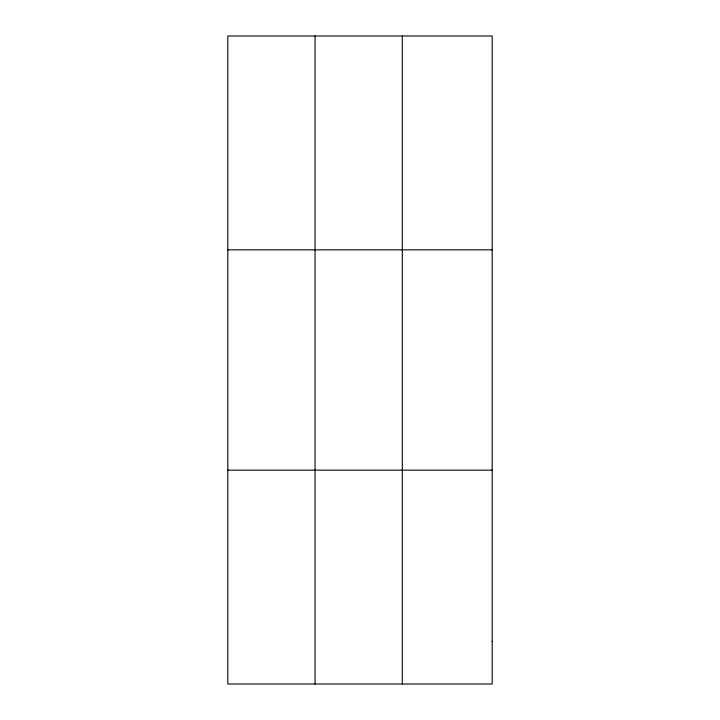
<?xml version="1.0" encoding="UTF-8"?>
<svg xmlns="http://www.w3.org/2000/svg" width="720" height="720" viewBox="0 0 720 720"><rect width="100%" height="100%" fill="white"/><g stroke="black" fill="none" stroke-linecap="round" stroke-linejoin="round"><path stroke-width="1.08" d="M315.054 36L315.054 684M402.3 36L402.3 684M227.817 249.84L492.183 249.84M227.817 470.16L492.183 470.16M492.183 641.232L492.183 684L227.817 684L227.817 36L492.183 36L492.183 641.232"/></g></svg>
